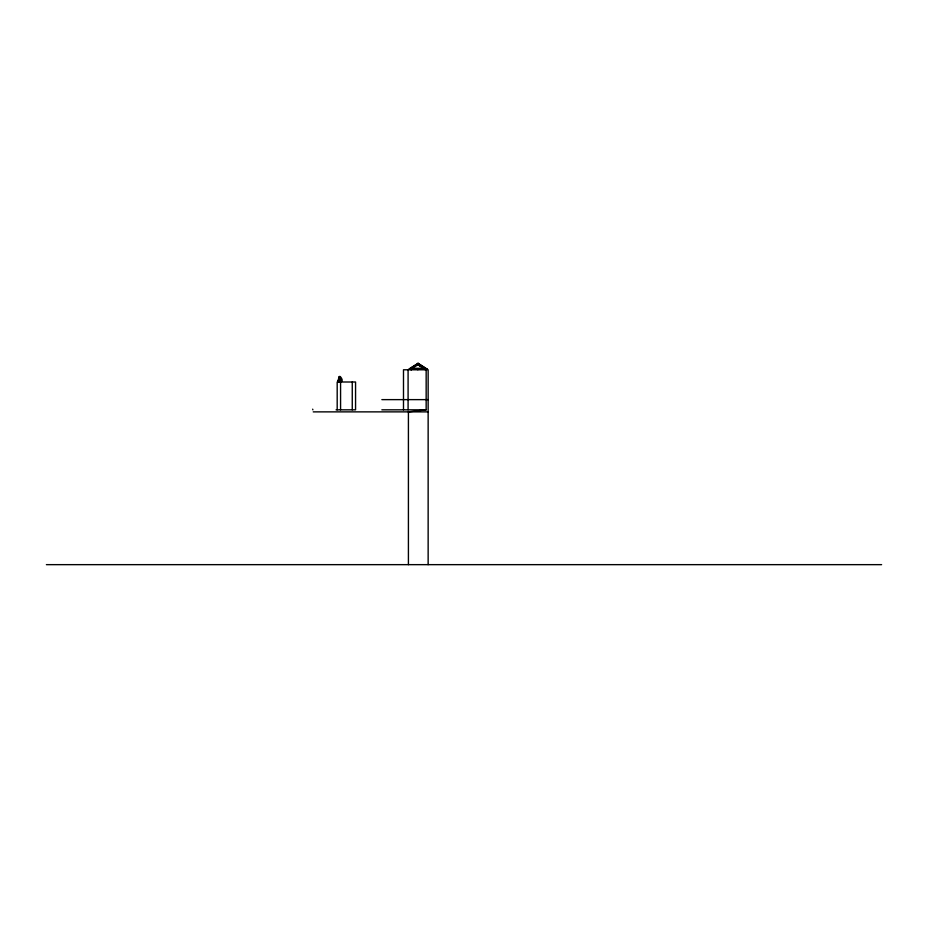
<?xml version="1.0" encoding="UTF-8"?>
<svg xmlns="http://www.w3.org/2000/svg" width="928" height="928" viewBox="0 0 928 928"><rect width="100%" height="100%" fill="white"/><g stroke="black" fill="none" stroke-linecap="round" stroke-linejoin="round"><path stroke-width="1.39" d="M337.769 381.536L339.242 376.536L340.274 376.536C346.794 384.517 334.022 380.561 338.801 381.547L338.082 381.536M339.254 377.719L338.291 380.851L339.335 380.805L340.286 377.719L339.254 377.719L340.205 380.816L338.302 380.816L339.335 380.805M411.127 369.785L411.127 369.031L427.158 369.147L418.11 363.347L409.062 369.031L411.359 369.031M409.26 369.031L418.11 363.347M418.11 364.716L412.16 368.335L423.887 368.288L417.925 364.716L423.69 368.288M426.161 369.785L426.161 409.828L408.413 411.87L408.413 564.653M340.878 382.046L340.39 381.408L341.759 381.396M339.242 376.536L340.97 381.408M338.685 381.443L338.592 382.092M339.822 381.42L339.822 382.069M339.578 381.42L340.205 381.42M338.012 381.454L339.509 381.431L339.509 382.069M340.75 381.408L340.785 382.046M424.989 369.031L427.158 369.147M381.86 399.632L428.144 399.632M336.075 409.828L355.563 409.828L355.563 382L337.189 382L337.189 409.828M381.86 409.828L426.161 409.828M313.246 411.87L428.272 411.87M46.4 564.653L881.6 564.653M417.925 363.347L426.938 369.124M340.286 377.719L341.237 380.805M312.678 409.178L312.875 409.828M338.349 381.443L338.349 382.092M428.144 564.653L428.144 369.785L403.494 369.785L403.494 409.828M425.221 369.031L425.152 369.785M417.902 369.031L417.832 369.785M411.197 369.031L411.197 369.785M408.088 369.785L408.088 409.828M352.257 382L352.257 409.828M340.576 382L340.576 409.828"/></g></svg>
